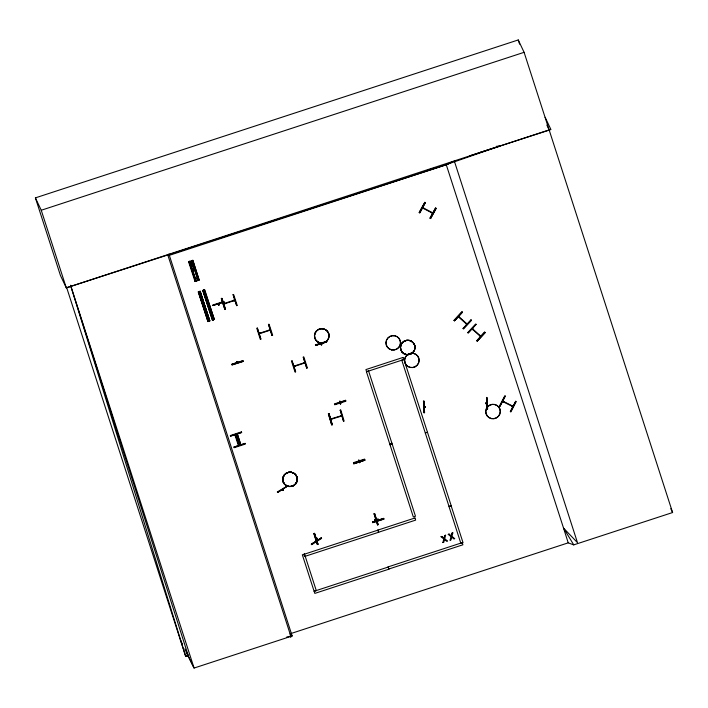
<?xml version="1.0" encoding="UTF-8"?>
<svg xmlns="http://www.w3.org/2000/svg" width="708" height="708" viewBox="0 0 708 708"><rect width="100%" height="100%" fill="white"/><g stroke="black" fill="none" stroke-linecap="round" stroke-linejoin="round"><path stroke-width="1.06" d="M458.315 316.697L459.209 317.432M459.457 317.184L458.589 316.405M465.873 323.45L466.43 323.397M465.935 323.689L467.076 324.052L465.935 323.574M479.865 335.318L480.785 336.052L480.511 336.521L472.024 328.866M472.838 329.654L473.165 329.291L472.307 328.565M223.666 303.661C224.887 302.228 225.64 304.431 223.79 304.042M234.906 300.404C233.667 301.803 232.923 299.608 234.782 300.024M259.287 333.849L260.42 333.45L260.252 332.875M269.35 330.592C268.438 329.309 269.5 331.291 270.314 330.149M294.05 366.594L295.174 366.204L295.006 365.629M304.706 362.54C305.36 364.098 302.139 362.523 304.953 362.523M316.184 538.664L317.175 538.284M374.771 519.964L374.682 519.398M375.833 519.645L374.7 520.026M330.601 418.986L341.681 415.614L340.601 416.207M340.663 416.339L340.752 415.773M441.863 536.39L444.066 538.301L444.686 535.46M442.881 542.461L443.827 542.275L444.456 539.381M449.076 534.027L451.288 535.938L451.908 533.106M450.093 540.098L451.04 539.912L451.677 537.018M444.509 539.487L446.713 541.328L447.553 541.054L444.757 538.761L445.58 535.168M451.722 537.124L453.925 538.965L454.775 538.691L451.969 536.399L452.801 532.814M442.925 542.567L443.774 538.921M450.146 540.204L450.987 536.558M459.12 317.485L459.448 317.007M472.723 329.654L473.156 329.176M282.952 489.387C281.395 490.219 284.908 491.025 282.766 489.21M315.856 539.921L316.414 540.797L315.954 540.947L315.856 539.921L316.52 540.788M194.054 269.447L193.452 268.19M224.038 304.024L223.878 303.528M234.693 300.537L234.534 300.042M259.199 333.787L259.287 333.273M270.102 330.282L270.19 329.769M304.962 362.939L294.068 366.505L295.068 365.753M295.05 366.222L294.82 365.771M317.405 538.744L317.157 538.23M375.479 519.212L375.727 519.61L374.727 519.938L375.727 519.194M340.769 415.826L340.831 416.331M486.715 403.569L485.52 403.657M499.379 406.153L504.786 395.834L505.317 396.108L499.954 406.436L499.423 406.162M499.857 406.374L505.167 396.029M503.689 401.507C503.671 403.179 503.866 400.091 502.653 401.507L512.804 406.587L512.911 406.118M511.866 406.118L513.096 406.277M515.743 401.303L510.318 411.622L510.902 411.914L516.256 401.578L515.681 401.294L510.406 411.649M419.198 212.55L424.818 202.346L425.349 202.63L419.764 212.851L419.198 212.55L424.818 202.346M419.764 212.851L425.349 202.63M422.455 207.913L423.632 207.94L423.322 208.515M423.605 207.993L423.357 208.462M431.756 212.887L431.924 212.4L432.907 212.966M435.544 207.931L430.013 218.25L430.588 218.551L436.163 208.329L430.588 218.542M436.163 208.329L435.597 208.028L429.968 218.144M315.476 540.301L316.025 539.956M219.126 304.706C218.754 306.068 217.648 303.449 218.887 303.944M219.082 304.812L218.568 304.891M237.392 361.469C238.534 363.469 236.18 359.673 237.269 362.602M320.972 343.725L321.22 344.867L321.733 344.575M340.309 402.33C340.769 400.551 338.601 401.365 339.92 402.454M339.787 402.241L340.3 402.171M340.026 402.994L340.53 402.834M340.017 402.746L340.265 403.887L340.778 403.684M359.337 461.094L359.036 460.138L358.531 460.51M359.593 461.625L358.974 461.82M359.275 462.572L359.788 462.492L359.443 461.545M359.018 461.554L359.266 462.696L359.841 462.386M377.975 520.283L377.975 518.937L378.355 520.159M193.47 268.226L192.629 268.465L192.461 269.332M194.036 269.412L193.319 269.916L192.541 269.5M424.49 407.153L425.358 406.542L425.384 407.189M424.331 407.118L425.464 407.109L425.358 406.604M486.573 403.073L485.573 403.569L485.67 403.047L486.723 403.109M454.014 320.414L461.97 311.856L462.413 312.255L454.492 320.839L454.014 320.414L461.97 311.856M454.368 320.724L462.324 312.175L454.412 320.759M470.997 319.954L463.067 328.574L463.545 329.008L471.457 320.414L470.935 319.892M467.731 332.583L475.679 324.016L476.121 324.423L468.209 333.008L467.767 332.601M468.103 332.857L476.041 324.335M479.652 335.742L480.148 335.557M477.245 341.15L485.157 332.565L477.263 341.176L476.732 340.636M221.834 298.298L225.445 309.237M257.314 328.008L260.907 339.079L260.287 339.282L256.792 328.282L257.367 328.114L260.801 339.097M292.015 360.885L291.501 361.071L295.041 372.036L295.661 371.833L292.032 360.868L295.572 371.833M317.927 544.248L314.511 533.363L317.981 544.355L317.361 544.549L313.892 533.558L314.511 533.363M432.712 213.32L422.561 207.975M277.66 492.467L287.466 486.077L277.66 492.467L277.315 491.927L287.439 486.015M311.325 544.045L311.724 544.691L321.591 538.399L321.193 537.753M224.808 303.767L224.648 303.272M233.764 300.298L233.835 300.803M260.217 333.521L260.314 332.999M303.927 362.797L303.998 363.301M486.608 403.118L485.467 403.118L485.608 403.613M330.813 419.428L331.822 419.074L331.786 418.472M195.027 281.474L188.54 261.686L192.833 260.305L199.178 280.138L192.833 260.305M189.107 261.509L195.514 281.306M196.24 281.076L195.656 281.262L189.532 261.305L196.222 281.085L189.505 261.341M198.019 280.51L191.532 260.73L192.116 260.535L198.488 280.359L192.116 260.535M192.311 260.482L198.665 280.306M194.957 281.501L198.603 280.191M197.939 280.536L198.488 280.359M198.284 291.873L207.957 321.556L198.284 291.873L199.16 291.59L208.665 321.326L199.16 291.59M199.399 291.51L209.037 321.202L199.373 291.519L200.24 291.236L209.754 320.972L199.736 291.36L209.833 320.936M202.798 290.43L203.638 290.147L213.152 319.892L212.356 320.14L202.771 290.43L212.488 320.096M203.621 290.165L213.09 319.901M203.851 290.076L204.727 289.793L214.285 319.512L204.267 289.899L213.524 319.768L203.877 290.076L213.462 319.777M207.904 321.574L208.745 321.29M208.984 321.22L209.435 321.025M213.205 319.866L203.187 290.253L212.834 319.936M214.285 319.512L204.329 289.882M290.749 637.421L290.076 633.819L168.061 255.756L446.279 164.752L451.598 162.15M186.169 652.236L194.081 668.051L292.156 635.97L290.076 633.819L568.223 542.841L573.684 544.886L672.6 512.53L524.097 52.321L518.247 39.949L35.4 197.877L60.445 275.483L66.287 287.846L446.279 164.752L450.704 162.583M221.347 298.555L221.958 298.369L225.498 309.334L224.879 309.538L221.339 298.564L224.923 309.511M400.215 340.566L400.17 340.521A7.31 7.204 -25.3 0 0 387.834 337.999A7.31 7.204 -25.3 0 0 391.666 349.867A7.31 7.204 -25.3 0 0 400.17 340.521M234.844 434.685L238.419 445.642M191.771 260.624L198.24 280.412M200.16 291.271L209.692 320.99M313.901 533.549L317.405 544.523M328.397 413.826L331.698 424.871L328.388 413.835L329.008 413.649L332.309 424.694L331.689 424.889M328.662 333.627A7.266 7.16 -25.3 0 1 320.202 342.92A7.266 7.16 -25.3 0 1 316.396 331.114A7.31 7.204 -25.3 0 1 328.707 333.61A7.31 7.204 -25.3 0 1 320.193 342.955A7.31 7.204 -25.3 0 1 316.361 331.087A7.266 7.16 -25.3 0 1 328.662 333.627L328.707 333.565A7.31 7.204 -25.3 0 1 320.175 342.911A7.31 7.204 -25.3 0 1 316.343 331.043A7.31 7.204 -25.3 0 1 328.68 333.565L328.707 333.565M414.631 345.23A7.266 7.16 -25.3 0 1 406.171 354.522A7.266 7.16 -25.3 0 1 402.365 342.716A7.31 7.204 -25.3 0 1 414.676 345.212A7.31 7.204 -25.3 0 1 406.162 354.558A7.31 7.204 -25.3 0 1 402.33 342.69A7.266 7.16 -25.3 0 1 414.631 345.23L414.667 345.168A7.257 7.142 -25.3 0 1 406.135 354.425A7.257 7.142 -25.3 0 1 402.339 342.654A7.31 7.204 -25.3 0 1 414.649 345.168L414.676 345.168A7.31 7.204 -25.3 0 1 406.144 354.513A7.31 7.204 -25.3 0 1 402.312 342.645A7.257 7.142 -25.3 0 1 414.578 345.159M444.155 165.362L499.715 146.087L496.414 146.326M35.4 197.877L41.25 210.249L524.097 52.321M191.125 268.713L194.833 267.491M194.55 279.341L197.957 278.182M223.781 303.626L234.667 300.059M223.905 304.006L234.791 300.44M236.569 305.599L237.233 305.493L233.631 294.537L233.029 294.625M259.19 333.371L270.075 329.804M259.314 333.751L270.199 330.185M272.022 335.442L272.642 335.238L269.102 324.273L268.438 324.37L272.022 335.442L268.58 324.423M293.944 366.125L304.838 362.558M306.785 368.195L307.405 367.992L303.856 357.018L303.192 357.124L306.732 368.089L303.334 357.177M241.428 431.871L230.321 435.544L230.507 436.119L241.632 432.482L241.446 431.907M234.003 446.987L245.172 443.447L245.366 444.058L234.242 447.695L234.047 447.084M389.719 443.819L391.878 443.111M390.011 444.792L392.179 444.084M448.996 506.282L451.155 505.574L403.923 359.416L401.763 360.124L448.916 506.123M441.013 536.664L441.907 536.496M444.739 535.567L445.633 535.275M448.226 534.31L449.129 534.133M451.952 533.204L452.846 532.912M188.726 655.219L185.638 656.227L66.534 287.183M479.298 152.742L550.93 129.564L545.133 117.298M469.749 155.813L499.715 146.087M212.896 305.484L224.082 302.033L212.887 305.493M231.835 364.222L242.977 360.655M232.074 364.93L243.225 361.363L243.03 360.753L231.888 364.319L232.056 364.868L243.216 361.363M326.698 341.769L315.556 345.336L326.698 341.778M345.584 400.286L334.45 403.896L334.734 404.781L345.876 401.215L345.593 400.33M345.69 400.604L334.601 404.348M358.876 461.333L359.098 460.333M353.584 463.191L364.735 459.545L353.602 463.244L353.779 463.802L364.921 460.235L364.593 459.103L353.451 462.669L353.646 463.28M364.912 460.209L353.779 463.793M374.001 513.787L374.674 513.689M374.603 519.548L375.612 519.23M317.432 538.691L316.423 539.009L317.485 538.523M372.541 521.902L383.736 518.433L383.931 519.044L372.78 522.61L383.931 519.044M372.789 522.61L372.594 522L383.683 518.336M377.47 524.778L378.143 524.681L374.612 513.689L378.116 524.672M340.203 410.251L340.822 410.056L344.123 421.101L343.46 421.189M330.884 419.357L341.796 415.994M499.954 409.242A7.31 7.204 -25.3 0 1 491.449 418.587A7.31 7.204 -25.3 0 1 487.617 406.711A7.31 7.204 -25.3 0 1 499.954 409.242L500.069 409.215M428.207 169.938L434.588 168.115M240.322 445.013L236.755 434.048L240.18 444.96M374.205 513.822L377.612 524.832M340.238 410.127L343.601 421.242M286.749 637.005L292.156 635.97L168.92 254.013M189.124 261.5L195.47 281.218M458.811 316.52L467.076 324.052M423.915 401.144L424.552 412.693L423.906 412.729L423.49 401.171L423.95 412.711M423.437 401.188L424.083 401.153L424.552 412.693M424.428 406.711L425.481 406.658M424.446 407.118L425.499 407.065M486.918 408.976L487.617 409.047L487.148 397.507L486.458 397.436M487.069 409.056L486.573 397.507L486.971 409.082M236.684 305.644L233.144 294.678L236.649 305.582M340.265 410.197L343.504 421.287M321.361 343.601L321.804 344.734L321.228 344.743M340.398 402.622L340.849 403.746M358.965 461.466L358.522 460.12M512.211 405.702L511.875 406.171M339.831 402.321L339.575 401.348M340.309 403.834L340.442 402.737M502.839 401.153L512.99 406.224M422.756 207.621L432.783 212.851M448.279 534.407L451.04 536.664M441.066 536.77L443.819 539.027M485.175 332.592L484.697 332.158L476.785 340.743L484.653 332.052M472.395 328.645L480.785 336.22M466.802 324.353L458.448 316.91M471.05 320.043L463.023 328.477M282.935 490.343L283.377 490.06M237.339 440.367C239.994 440.801 236.755 437.579 237.463 440.332M238.331 439.199L237.1 439.606M282.828 489.316L283.457 490.29M315.511 540.142L316.078 541.009M282.492 489.529L283.12 490.511M573.754 544.859L563.55 528.124L446.279 164.76M321.485 343.814L321.706 344.716M340.052 401.321L339.548 401.48M378.099 519.15L378.32 520.044M377.842 520.07L377.621 519.176M237.136 362.39L236.915 361.496M180.372 639.97L182.345 643.926M184.815 648.864L194.081 668.051L70.57 285.333L185.638 656.227L188.284 655.785L70.57 285.333M546.859 125.095L549.134 129.918L66.287 287.846L41.25 210.249M670.786 508.68L672.6 512.53M427.482 432.296L425.322 433.004M340.398 403.967L340.052 402.861M219.091 304.971L218.737 303.865M193.585 263.659L189.894 264.916M197.373 279.987L197.603 280.518L196.47 280.89M317.857 544.284L314.423 533.363M241.632 432.482L230.507 436.119M245.118 443.35L234.074 447.164M235.401 434.402L238.994 445.474L235.33 434.429M518.247 39.949L519.601 44.144M454.262 160.849L577.48 542.647L563.55 528.124L568.223 542.841M339.955 401.224L340.274 402.215M358.62 460.359L358.929 461.35M359.053 461.669L359.372 462.66M321.317 344.84L320.99 343.973M374.054 513.884L377.523 524.876M224.082 302.033L223.887 301.422L212.754 305.024L212.94 305.599M218.347 303.989L218.666 304.989M328.919 413.649L332.149 424.729L328.919 413.649M321.273 537.903L311.378 544.151L321.273 537.903M198.709 291.687L208.241 321.414L198.709 291.687M193.151 262.314L189.443 263.526L193.151 262.314M194.231 265.668L190.523 266.881L194.249 265.712M195.461 269.465L191.753 270.677L195.479 269.509M402.994 357.452L365.921 369.576L366.611 371.709L403.684 359.584L402.994 357.452M368.576 370.965L366.417 371.673L413.313 516.937L415.472 516.229L368.576 370.965M304.502 554.09L302.334 554.789L314.14 591.348L316.299 590.64L304.502 554.09M414.959 517.982L377.895 530.106L378.585 532.239L415.649 520.115L414.959 517.982M451.226 506.096L449.067 506.804L460.864 543.363L463.023 542.655L451.226 506.096M377.984 530.124L303.847 554.373L304.537 556.506L378.674 532.257L377.984 530.124M462.2 542.664L388.064 566.913L388.754 569.046L462.89 544.797L462.2 542.664M388.267 567.019L314.131 591.269L314.821 593.401L388.957 569.152L388.267 567.019M326.547 341.274L315.405 344.849L315.591 345.451L326.733 341.884L326.556 341.309M237.286 433.889L240.844 444.863L237.304 433.889M491.485 418.587A7.266 7.16 -25.3 0 0 499.936 409.304A7.266 7.16 -25.3 0 0 487.67 406.79A7.266 7.16 -25.3 0 0 491.485 418.587M410.286 367.479A7.31 7.204 -25.3 0 0 418.8 358.133A7.31 7.204 -25.3 0 0 406.454 355.611A7.31 7.204 -25.3 0 0 410.286 367.479M410.286 367.39A7.257 7.142 -25.3 0 0 418.729 358.124A7.257 7.142 -25.3 0 0 406.489 355.611A7.257 7.142 -25.3 0 0 410.286 367.39M391.692 349.876A7.266 7.16 -25.3 0 0 400.153 340.583A7.266 7.16 -25.3 0 0 387.887 338.07A7.266 7.16 -25.3 0 0 391.692 349.876M288.855 486.502A7.31 7.204 -25.3 0 0 296.829 476.714A7.31 7.204 -25.3 0 0 284.359 474.864A7.31 7.204 -25.3 0 0 288.855 486.502A7.31 7.204 -25.3 0 0 296.856 476.758A7.31 7.204 -25.3 0 0 284.386 474.918A7.31 7.204 -25.3 0 0 288.873 486.546A7.266 7.16 -25.3 0 0 296.811 476.776A7.266 7.16 -25.3 0 0 284.412 474.944A7.266 7.16 -25.3 0 0 288.882 486.502A7.31 7.204 -25.3 0 0 296.829 476.705A7.257 7.142 -25.3 0 0 284.395 474.873A7.257 7.142 -25.3 0 0 288.846 486.414A7.257 7.142 -25.3 0 0 296.758 476.696A7.31 7.204 -25.3 0 0 284.359 474.873A7.31 7.204 -25.3 0 0 288.855 486.502"/></g></svg>
